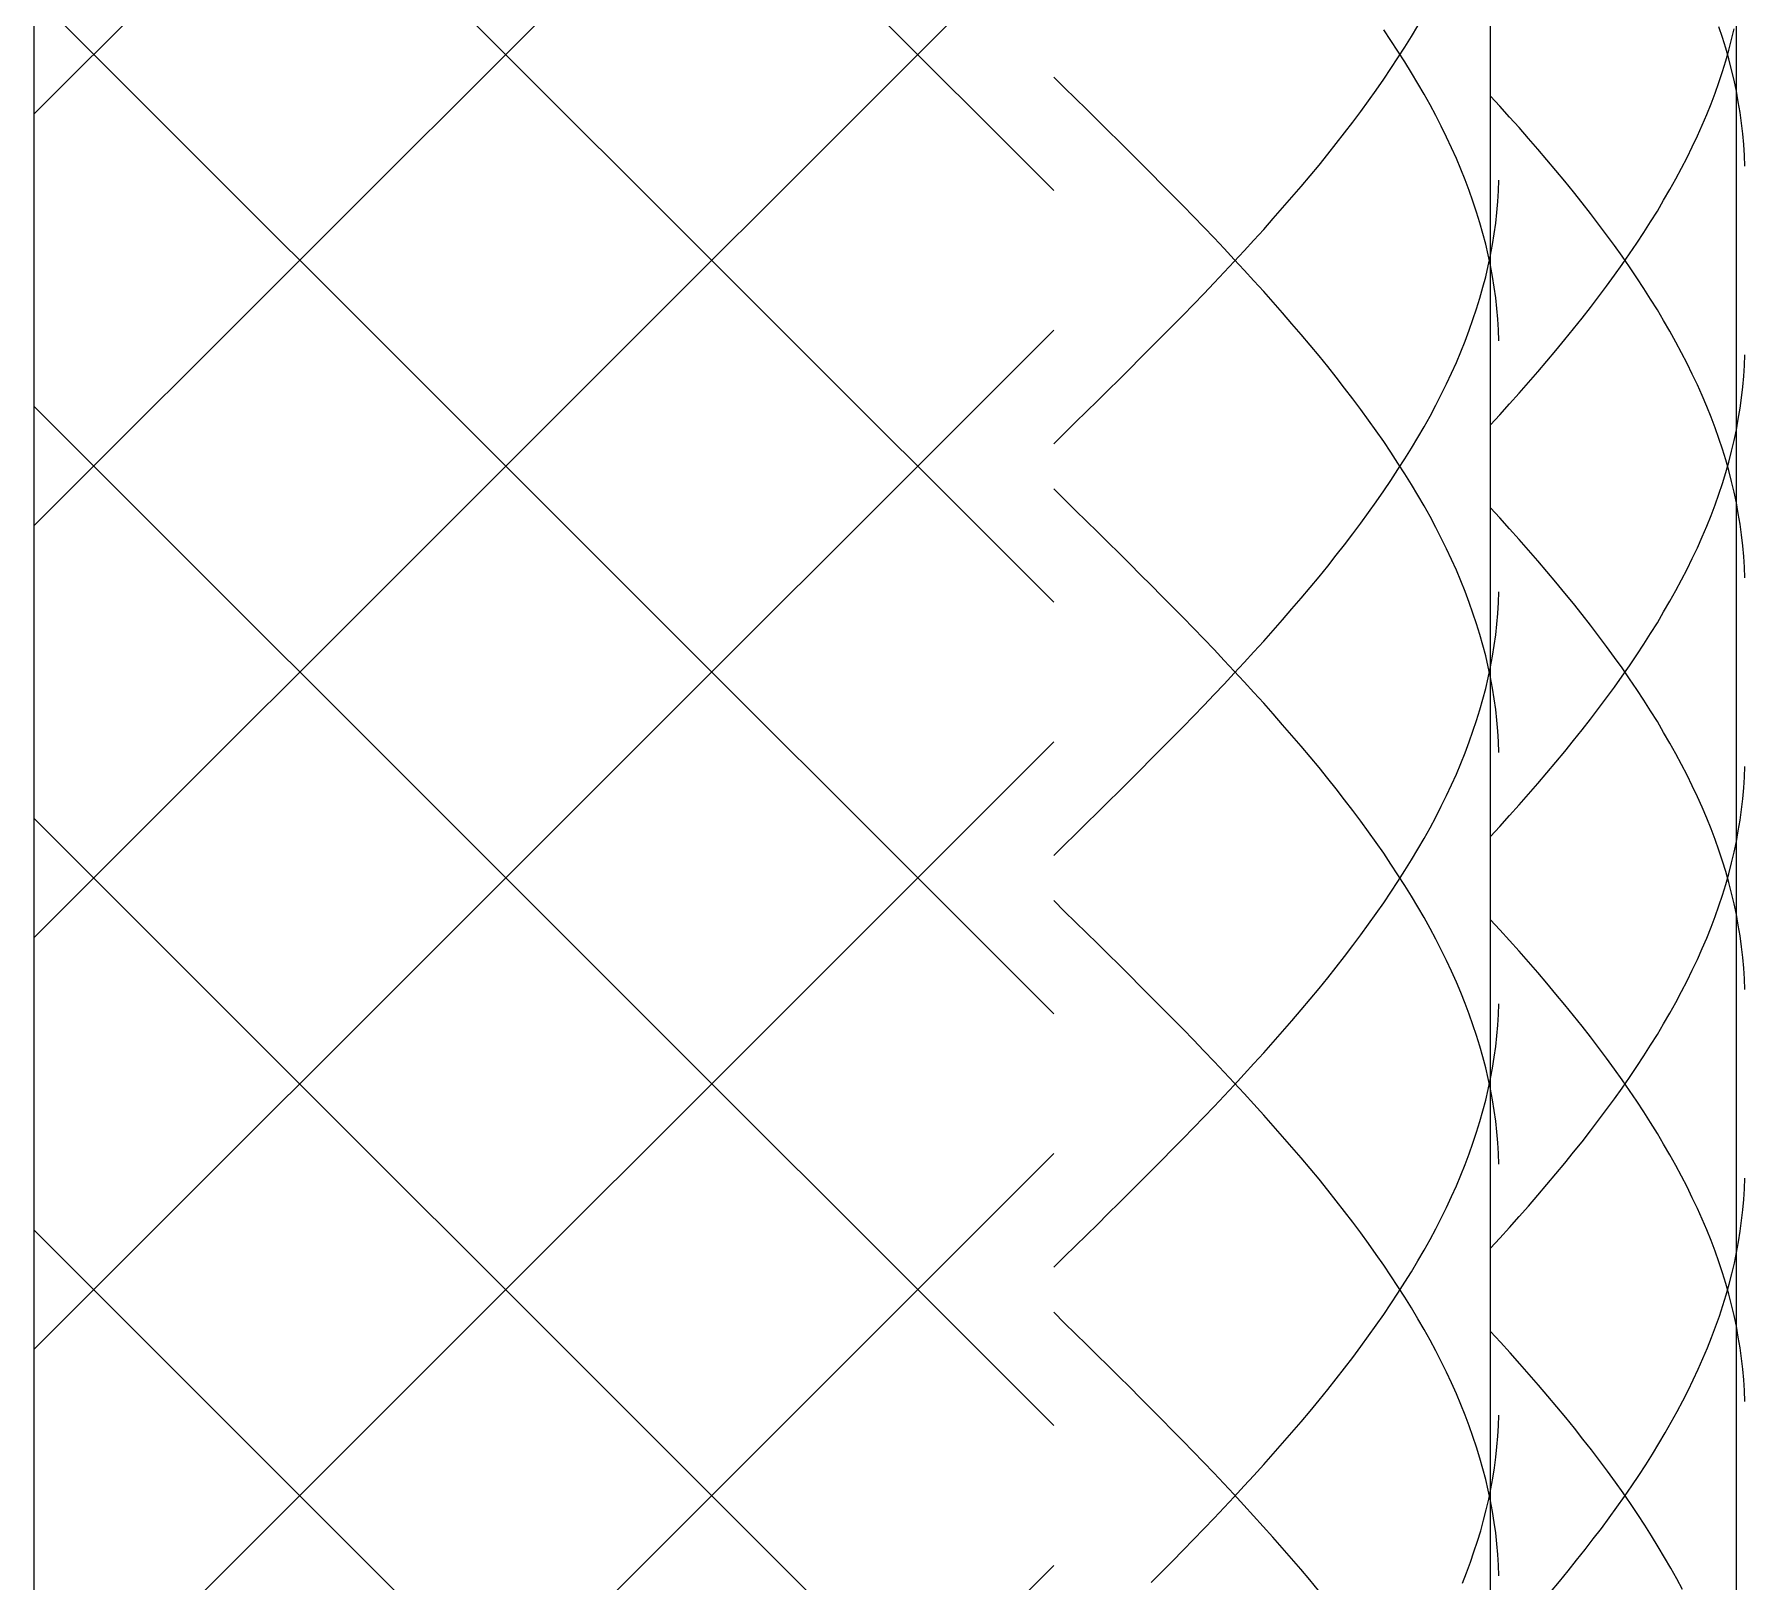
# Model space of a CAD drawing. Header units: millimetres. Extents: x -13140 to 14823, y 100 to 6213.
# Drawn here: x -3827.6 to -3710.1, y 1272.4 to 1378.7 of the extents above; entities that cross this region are included whole.
import ezdxf

# ---------------------------------------------------------------- set-up
doc = ezdxf.new("R2010")
doc.units = ezdxf.units.MM
doc.layers.add('E-LITE-EQPM', color=33, linetype='Continuous', lineweight=9)
doc.layers.add('I-FURN', color=30, linetype='Continuous', lineweight=9)

# ---------------------------------------------------------------- blocks, each defined once
blk = doc.blocks.new('CABECEIRA - CABECEIRA-4354618-ELEVAÇÃO 2 SUÍTE')
at = {"layer": 'I-FURN', "color": 55}
blk.add_line((4025.38, 200), (4025.38, 1600), dxfattribs=at)
blk = doc.blocks.new('FP_37-ELEVAÇÃO 2 SUÍTE')
at = {"layer": 'E-LITE-EQPM'}
for p, q in [((4125.38, 1260), (4125.38, 1490)), ((4118.54, 1378.24), (4118.04, 1378.98)), ((4119.94, 1378.53), (4120.38, 1379.26)), ((4119.02, 1377.51), (4118.54, 1378.24)), ((4119.02, 1377.05), (4119.49, 1377.79)), ((4119.49, 1377.79), (4119.94, 1378.53)), ((4118.54, 1376.32), (4119.02, 1377.05)), ((4119.49, 1376.77), (4119.02, 1377.51)), ((4119.94, 1376.03), (4119.49, 1376.77)), ((4096.13, 1374.99), (4095.38, 1375.73)), ((4117.53, 1374.84), (4118.04, 1375.58)), ((4118.04, 1375.58), (4118.54, 1376.32)), ((4120.38, 1375.3), (4119.94, 1376.03)), ((4096.88, 1374.26), (4096.13, 1374.99)), ((4097.63, 1373.52), (4096.88, 1374.26)), ((4117, 1374.11), (4117.53, 1374.84)), ((4120.81, 1374.56), (4120.38, 1375.3)), ((4121.22, 1373.82), (4120.81, 1374.56)), ((4098.38, 1372.78), (4097.63, 1373.52)), ((4115.92, 1372.64), (4116.47, 1373.37)), ((4116.47, 1373.37), (4117, 1374.11)), ((4121.61, 1373.09), (4121.22, 1373.82)), ((4121.99, 1372.35), (4121.61, 1373.09)), ((4099.12, 1372.05), (4098.38, 1372.78)), ((4099.87, 1371.31), (4099.12, 1372.05)), ((4114.78, 1371.16), (4115.36, 1371.9)), ((4115.36, 1371.9), (4115.92, 1372.64)), ((4122.35, 1371.61), (4121.99, 1372.35)), ((4100.61, 1370.57), (4099.87, 1371.31)), ((4114.2, 1370.43), (4114.78, 1371.16)), ((4122.7, 1370.88), (4122.35, 1371.61)), ((4123.03, 1370.14), (4122.7, 1370.88)), ((4101.35, 1369.84), (4100.61, 1370.57)), ((4102.08, 1369.1), (4101.35, 1369.84)), ((4112.99, 1368.95), (4113.6, 1369.69)), ((4113.6, 1369.69), (4114.2, 1370.43)), ((4123.34, 1369.41), (4123.03, 1370.14)), ((4102.81, 1368.36), (4102.08, 1369.1)), ((4103.54, 1367.63), (4102.81, 1368.36)), ((4112.37, 1368.22), (4112.99, 1368.95)), ((4123.63, 1368.67), (4123.34, 1369.41)), ((4123.91, 1367.93), (4123.63, 1368.67)), ((4125.93, 1367.91), (4125.95, 1368.65)), ((4104.26, 1366.89), (4103.54, 1367.63)), ((4111.1, 1366.75), (4111.74, 1367.48)), ((4111.74, 1367.48), (4112.37, 1368.22)), ((4124.17, 1367.2), (4123.91, 1367.93)), ((4124.42, 1366.46), (4124.17, 1367.2)), ((4125.81, 1366.44), (4125.88, 1367.18)), ((4125.88, 1367.18), (4125.93, 1367.91)), ((4104.97, 1366.16), (4104.26, 1366.89)), ((4105.68, 1365.42), (4104.97, 1366.16)), ((4109.8, 1365.27), (4110.45, 1366.01)), ((4110.45, 1366.01), (4111.1, 1366.75)), ((4124.65, 1365.72), (4124.42, 1366.46)), ((4125.73, 1365.7), (4125.81, 1366.44)), ((4106.39, 1364.68), (4105.68, 1365.42)), ((4109.13, 1364.54), (4109.8, 1365.27)), ((4124.85, 1364.99), (4124.65, 1365.72)), ((4125.05, 1364.25), (4124.85, 1364.99)), ((4125.51, 1364.23), (4125.63, 1364.97)), ((4125.63, 1364.97), (4125.73, 1365.7)), ((4107.08, 1363.95), (4106.39, 1364.68)), ((4107.77, 1363.21), (4107.08, 1363.95)), ((4107.77, 1363.06), (4108.46, 1363.8)), ((4108.46, 1363.8), (4109.13, 1364.54)), ((4125.22, 1363.52), (4125.05, 1364.25)), ((4125.37, 1363.5), (4125.51, 1364.23)), ((4107.08, 1362.33), (4107.77, 1363.06)), ((4108.46, 1362.47), (4107.77, 1363.21)), ((4109.13, 1361.74), (4108.46, 1362.47)), ((4125.05, 1362.02), (4125.22, 1362.76)), ((4125.37, 1362.78), (4125.22, 1363.52)), ((4125.22, 1362.76), (4125.37, 1363.5)), ((4125.51, 1362.04), (4125.37, 1362.78)), ((4105.68, 1360.85), (4106.39, 1361.59)), ((4106.39, 1361.59), (4107.08, 1362.33)), ((4109.8, 1361), (4109.13, 1361.74)), ((4124.85, 1361.29), (4125.05, 1362.02)), ((4125.63, 1361.31), (4125.51, 1362.04)), ((4125.73, 1360.57), (4125.63, 1361.31)), ((4104.97, 1360.12), (4105.68, 1360.85)), ((4110.45, 1360.27), (4109.8, 1361)), ((4111.1, 1359.53), (4110.45, 1360.27)), ((4124.42, 1359.81), (4124.65, 1360.55)), ((4124.65, 1360.55), (4124.85, 1361.29)), ((4125.81, 1359.83), (4125.73, 1360.57)), ((4103.54, 1358.65), (4104.26, 1359.38)), ((4104.26, 1359.38), (4104.97, 1360.12)), ((4111.74, 1358.79), (4111.1, 1359.53)), ((4123.91, 1358.34), (4124.17, 1359.08)), ((4124.17, 1359.08), (4124.42, 1359.81)), ((4125.88, 1359.1), (4125.81, 1359.83)), ((4125.93, 1358.36), (4125.88, 1359.1)), ((4102.08, 1357.17), (4102.81, 1357.91)), ((4102.81, 1357.91), (4103.54, 1358.65)), ((4112.37, 1358.06), (4111.74, 1358.79)), ((4112.99, 1357.32), (4112.37, 1358.06)), ((4123.63, 1357.6), (4123.91, 1358.34)), ((4125.95, 1357.62), (4125.93, 1358.36)), ((4101.35, 1356.44), (4102.08, 1357.17)), ((4113.6, 1356.58), (4112.99, 1357.32)), ((4123.03, 1356.13), (4123.34, 1356.87)), ((4123.34, 1356.87), (4123.63, 1357.6)), ((4099.87, 1354.96), (4100.61, 1355.7)), ((4100.61, 1355.7), (4101.35, 1356.44)), ((4114.2, 1355.85), (4113.6, 1356.58)), ((4114.78, 1355.11), (4114.2, 1355.85)), ((4122.7, 1355.4), (4123.03, 1356.13)), ((4099.12, 1354.23), (4099.87, 1354.96)), ((4115.36, 1354.37), (4114.78, 1355.11)), ((4115.92, 1353.64), (4115.36, 1354.37)), ((4121.99, 1353.92), (4122.35, 1354.66)), ((4122.35, 1354.66), (4122.7, 1355.4)), ((4097.63, 1352.76), (4098.38, 1353.49)), ((4098.38, 1353.49), (4099.12, 1354.23)), ((4116.47, 1352.9), (4115.92, 1353.64)), ((4121.22, 1352.45), (4121.61, 1353.19)), ((4121.61, 1353.19), (4121.99, 1353.92)), ((4096.13, 1351.28), (4096.88, 1352.02)), ((4096.88, 1352.02), (4097.63, 1352.76)), ((4117, 1352.17), (4116.47, 1352.9)), ((4117.53, 1351.43), (4117, 1352.17)), ((4120.81, 1351.71), (4121.22, 1352.45)), ((4095.38, 1350.55), (4096.13, 1351.28)), ((4118.04, 1350.69), (4117.53, 1351.43)), ((4119.94, 1350.24), (4120.38, 1350.98)), ((4120.38, 1350.98), (4120.81, 1351.71)), ((4118.54, 1349.96), (4118.04, 1350.69)), ((4119.02, 1349.22), (4118.54, 1349.96)), ((4119.49, 1349.51), (4119.94, 1350.24)), ((4118.54, 1348.03), (4119.02, 1348.77)), ((4119.02, 1348.77), (4119.49, 1349.51)), ((4119.49, 1348.48), (4119.02, 1349.22)), ((4119.94, 1347.75), (4119.49, 1348.48)), ((4096.13, 1346.71), (4095.38, 1347.44)), ((4117.53, 1346.56), (4118.04, 1347.3)), ((4118.04, 1347.3), (4118.54, 1348.03)), ((4120.38, 1347.01), (4119.94, 1347.75)), ((4096.88, 1345.97), (4096.13, 1346.71)), ((4117, 1345.82), (4117.53, 1346.56)), ((4120.81, 1346.28), (4120.38, 1347.01)), ((4121.22, 1345.54), (4120.81, 1346.28)), ((4097.63, 1345.23), (4096.88, 1345.97)), ((4098.38, 1344.5), (4097.63, 1345.23)), ((4115.92, 1344.35), (4116.47, 1345.09)), ((4116.47, 1345.09), (4117, 1345.82)), ((4121.61, 1344.8), (4121.22, 1345.54)), ((4099.12, 1343.76), (4098.38, 1344.5)), ((4099.87, 1343.03), (4099.12, 1343.76)), ((4115.36, 1343.61), (4115.92, 1344.35)), ((4121.99, 1344.07), (4121.61, 1344.8)), ((4122.35, 1343.33), (4121.99, 1344.07)), ((4100.61, 1342.29), (4099.87, 1343.03)), ((4114.2, 1342.14), (4114.78, 1342.88)), ((4114.78, 1342.88), (4115.36, 1343.61)), ((4122.7, 1342.59), (4122.35, 1343.33)), ((4123.03, 1341.86), (4122.7, 1342.59)), ((4101.35, 1341.55), (4100.61, 1342.29)), ((4102.08, 1340.82), (4101.35, 1341.55)), ((4112.99, 1340.67), (4113.6, 1341.41)), ((4113.6, 1341.41), (4114.2, 1342.14)), ((4123.34, 1341.12), (4123.03, 1341.86)), ((4102.81, 1340.08), (4102.08, 1340.82)), ((4112.37, 1339.93), (4112.99, 1340.67)), ((4123.63, 1340.39), (4123.34, 1341.12)), ((4123.91, 1339.65), (4123.63, 1340.39)), ((4125.93, 1339.63), (4125.95, 1340.37)), ((4103.54, 1339.34), (4102.81, 1340.08)), ((4104.26, 1338.61), (4103.54, 1339.34)), ((4111.1, 1338.46), (4111.74, 1339.2)), ((4111.74, 1339.2), (4112.37, 1339.93)), ((4124.17, 1338.91), (4123.91, 1339.65)), ((4125.88, 1338.89), (4125.93, 1339.63)), ((4104.97, 1337.87), (4104.26, 1338.61)), ((4105.68, 1337.14), (4104.97, 1337.87)), ((4110.45, 1337.72), (4111.1, 1338.46)), ((4124.42, 1338.18), (4124.17, 1338.91)), ((4124.65, 1337.44), (4124.42, 1338.18)), ((4125.73, 1337.42), (4125.81, 1338.16)), ((4125.81, 1338.16), (4125.88, 1338.89)), ((4106.39, 1336.4), (4105.68, 1337.14)), ((4109.13, 1336.25), (4109.8, 1336.99)), ((4109.8, 1336.99), (4110.45, 1337.72)), ((4124.85, 1336.7), (4124.65, 1337.44)), ((4125.05, 1335.97), (4124.85, 1336.7)), ((4125.51, 1335.95), (4125.63, 1336.68)), ((4125.63, 1336.68), (4125.73, 1337.42)), ((4107.08, 1335.66), (4106.39, 1336.4)), ((4107.77, 1334.93), (4107.08, 1335.66)), ((4107.77, 1334.78), (4108.46, 1335.52)), ((4108.46, 1335.52), (4109.13, 1336.25)), ((4125.22, 1335.23), (4125.05, 1335.97)), ((4125.37, 1335.21), (4125.51, 1335.95)), ((4107.08, 1334.04), (4107.77, 1334.78)), ((4108.46, 1334.19), (4107.77, 1334.93)), ((4125.05, 1333.74), (4125.22, 1334.47)), ((4125.37, 1334.49), (4125.22, 1335.23)), ((4125.22, 1334.47), (4125.37, 1335.21)), ((4125.51, 1333.76), (4125.37, 1334.49)), ((4105.68, 1332.57), (4106.39, 1333.31)), ((4106.39, 1333.31), (4107.08, 1334.04)), ((4109.13, 1333.45), (4108.46, 1334.19)), ((4109.8, 1332.72), (4109.13, 1333.45)), ((4124.85, 1333), (4125.05, 1333.74)), ((4125.63, 1333.02), (4125.51, 1333.76)), ((4104.97, 1331.83), (4105.68, 1332.57)), ((4110.45, 1331.98), (4109.8, 1332.72)), ((4111.1, 1331.24), (4110.45, 1331.98)), ((4124.42, 1331.53), (4124.65, 1332.27)), ((4124.65, 1332.27), (4124.85, 1333)), ((4125.73, 1332.29), (4125.63, 1333.02)), ((4125.81, 1331.55), (4125.73, 1332.29)), ((4103.54, 1330.36), (4104.26, 1331.1)), ((4104.26, 1331.1), (4104.97, 1331.83)), ((4111.74, 1330.51), (4111.1, 1331.24)), ((4123.91, 1330.06), (4124.17, 1330.79)), ((4124.17, 1330.79), (4124.42, 1331.53)), ((4125.88, 1330.81), (4125.81, 1331.55)), ((4125.93, 1330.08), (4125.88, 1330.81)), ((4102.08, 1328.89), (4102.81, 1329.63)), ((4102.81, 1329.63), (4103.54, 1330.36)), ((4112.37, 1329.77), (4111.74, 1330.51)), ((4112.99, 1329.04), (4112.37, 1329.77)), ((4123.63, 1329.32), (4123.91, 1330.06)), ((4125.95, 1329.34), (4125.93, 1330.08)), ((4101.35, 1328.15), (4102.08, 1328.89)), ((4113.6, 1328.3), (4112.99, 1329.04)), ((4123.03, 1327.85), (4123.34, 1328.58)), ((4123.34, 1328.58), (4123.63, 1329.32)), ((4099.87, 1326.68), (4100.61, 1327.42)), ((4100.61, 1327.42), (4101.35, 1328.15)), ((4114.2, 1327.56), (4113.6, 1328.3)), ((4114.78, 1326.83), (4114.2, 1327.56)), ((4122.7, 1327.11), (4123.03, 1327.85)), ((4099.12, 1325.94), (4099.87, 1326.68)), ((4115.36, 1326.09), (4114.78, 1326.83)), ((4115.92, 1325.35), (4115.36, 1326.09)), ((4121.99, 1325.64), (4122.35, 1326.38)), ((4122.35, 1326.38), (4122.7, 1327.11)), ((4097.63, 1324.47), (4098.38, 1325.21)), ((4098.38, 1325.21), (4099.12, 1325.94)), ((4116.47, 1324.62), (4115.92, 1325.35)), ((4121.22, 1324.17), (4121.61, 1324.9)), ((4121.61, 1324.9), (4121.99, 1325.64)), ((4096.13, 1323), (4096.88, 1323.73)), ((4096.88, 1323.73), (4097.63, 1324.47)), ((4117, 1323.88), (4116.47, 1324.62)), ((4117.53, 1323.15), (4117, 1323.88)), ((4120.81, 1323.43), (4121.22, 1324.17)), ((4095.38, 1322.26), (4096.13, 1323)), ((4118.04, 1322.41), (4117.53, 1323.15)), ((4119.94, 1321.96), (4120.38, 1322.69)), ((4120.38, 1322.69), (4120.81, 1323.43)), ((4118.54, 1321.67), (4118.04, 1322.41)), ((4119.02, 1320.94), (4118.54, 1321.67)), ((4119.49, 1321.22), (4119.94, 1321.96)), ((4118.54, 1319.75), (4119.02, 1320.48)), ((4119.02, 1320.48), (4119.49, 1321.22)), ((4119.49, 1320.2), (4119.02, 1320.94)), ((4119.94, 1319.46), (4119.49, 1320.2)), ((4096.13, 1318.42), (4095.38, 1319.16)), ((4118.04, 1319.01), (4118.54, 1319.75)), ((4120.38, 1318.73), (4119.94, 1319.46)), ((4096.88, 1317.69), (4096.13, 1318.42)), ((4117, 1317.54), (4117.53, 1318.28)), ((4117.53, 1318.28), (4118.04, 1319.01)), ((4120.81, 1317.99), (4120.38, 1318.73)), ((4121.22, 1317.25), (4120.81, 1317.99)), ((4097.63, 1316.95), (4096.88, 1317.69)), ((4098.38, 1316.21), (4097.63, 1316.95)), ((4115.92, 1316.07), (4116.47, 1316.8)), ((4116.47, 1316.8), (4117, 1317.54)), ((4121.61, 1316.52), (4121.22, 1317.25)), ((4099.12, 1315.48), (4098.38, 1316.21)), ((4115.36, 1315.33), (4115.92, 1316.07)), ((4121.99, 1315.78), (4121.61, 1316.52)), ((4122.35, 1315.05), (4121.99, 1315.78)), ((4099.87, 1314.74), (4099.12, 1315.48)), ((4100.61, 1314.01), (4099.87, 1314.74)), ((4114.2, 1313.86), (4114.78, 1314.59)), ((4114.78, 1314.59), (4115.36, 1315.33)), ((4122.7, 1314.31), (4122.35, 1315.05)), ((4101.35, 1313.27), (4100.61, 1314.01)), ((4102.08, 1312.53), (4101.35, 1313.27)), ((4113.6, 1313.12), (4114.2, 1313.86)), ((4123.03, 1313.57), (4122.7, 1314.31)), ((4123.34, 1312.84), (4123.03, 1313.57)), ((4102.81, 1311.8), (4102.08, 1312.53)), ((4112.37, 1311.65), (4112.99, 1312.39)), ((4112.99, 1312.39), (4113.6, 1313.12)), ((4123.63, 1312.1), (4123.34, 1312.84)), ((4123.91, 1311.36), (4123.63, 1312.1)), ((4125.93, 1311.34), (4125.95, 1312.08)), ((4103.54, 1311.06), (4102.81, 1311.8)), ((4104.26, 1310.32), (4103.54, 1311.06)), ((4111.1, 1310.18), (4111.74, 1310.91)), ((4111.74, 1310.91), (4112.37, 1311.65)), ((4124.17, 1310.63), (4123.91, 1311.36)), ((4125.88, 1310.61), (4125.93, 1311.34)), ((4104.97, 1309.59), (4104.26, 1310.32)), ((4110.45, 1309.44), (4111.1, 1310.18)), ((4124.42, 1309.89), (4124.17, 1310.63)), ((4124.65, 1309.16), (4124.42, 1309.89)), ((4125.73, 1309.14), (4125.81, 1309.87)), ((4125.81, 1309.87), (4125.88, 1310.61)), ((4105.68, 1308.85), (4104.97, 1309.59)), ((4106.39, 1308.11), (4105.68, 1308.85)), ((4109.13, 1307.97), (4109.8, 1308.7)), ((4109.8, 1308.7), (4110.45, 1309.44)), ((4124.85, 1308.42), (4124.65, 1309.16)), ((4125.63, 1308.4), (4125.73, 1309.14)), ((4107.08, 1307.38), (4106.39, 1308.11)), ((4107.77, 1306.64), (4107.08, 1307.38)), ((4108.46, 1307.23), (4109.13, 1307.97)), ((4125.05, 1307.68), (4124.85, 1308.42)), ((4125.22, 1306.95), (4125.05, 1307.68)), ((4125.37, 1306.93), (4125.51, 1307.66)), ((4125.51, 1307.66), (4125.63, 1308.4)), ((4107.08, 1305.76), (4107.77, 1306.49)), ((4107.77, 1306.49), (4108.46, 1307.23)), ((4108.46, 1305.91), (4107.77, 1306.64)), ((4125.05, 1305.45), (4125.22, 1306.19)), ((4125.37, 1306.21), (4125.22, 1306.95)), ((4125.22, 1306.19), (4125.37, 1306.93)), ((4125.51, 1305.47), (4125.37, 1306.21)), ((4105.68, 1304.29), (4106.39, 1305.02)), ((4106.39, 1305.02), (4107.08, 1305.76)), ((4109.13, 1305.17), (4108.46, 1305.91)), ((4109.8, 1304.43), (4109.13, 1305.17)), ((4124.85, 1304.72), (4125.05, 1305.45)), ((4125.63, 1304.74), (4125.51, 1305.47)), ((4104.97, 1303.55), (4105.68, 1304.29)), ((4110.45, 1303.7), (4109.8, 1304.43)), ((4124.42, 1303.25), (4124.65, 1303.98)), ((4124.65, 1303.98), (4124.85, 1304.72)), ((4125.73, 1304), (4125.63, 1304.74)), ((4125.81, 1303.27), (4125.73, 1304)), ((4103.54, 1302.08), (4104.26, 1302.81)), ((4104.26, 1302.81), (4104.97, 1303.55)), ((4111.1, 1302.96), (4110.45, 1303.7)), ((4111.74, 1302.22), (4111.1, 1302.96)), ((4124.17, 1302.51), (4124.42, 1303.25)), ((4125.88, 1302.53), (4125.81, 1303.27)), ((4102.81, 1301.34), (4103.54, 1302.08)), ((4112.37, 1301.49), (4111.74, 1302.22)), ((4112.99, 1300.75), (4112.37, 1301.49)), ((4123.63, 1301.04), (4123.91, 1301.77)), ((4123.91, 1301.77), (4124.17, 1302.51)), ((4125.93, 1301.79), (4125.88, 1302.53)), ((4125.95, 1301.06), (4125.93, 1301.79)), ((4101.35, 1299.87), (4102.08, 1300.6)), ((4102.08, 1300.6), (4102.81, 1301.34)), ((4113.6, 1300.02), (4112.99, 1300.75)), ((4123.03, 1299.56), (4123.34, 1300.3)), ((4123.34, 1300.3), (4123.63, 1301.04)), ((4099.87, 1298.4), (4100.61, 1299.13)), ((4100.61, 1299.13), (4101.35, 1299.87)), ((4114.2, 1299.28), (4113.6, 1300.02)), ((4114.78, 1298.54), (4114.2, 1299.28)), ((4122.7, 1298.83), (4123.03, 1299.56)), ((4099.12, 1297.66), (4099.87, 1298.4)), ((4115.36, 1297.81), (4114.78, 1298.54)), ((4121.99, 1297.35), (4122.35, 1298.09)), ((4122.35, 1298.09), (4122.7, 1298.83)), ((4097.63, 1296.19), (4098.38, 1296.92)), ((4098.38, 1296.92), (4099.12, 1297.66)), ((4115.92, 1297.07), (4115.36, 1297.81)), ((4116.47, 1296.33), (4115.92, 1297.07)), ((4121.61, 1296.62), (4121.99, 1297.35)), ((4096.88, 1295.45), (4097.63, 1296.19)), ((4117, 1295.6), (4116.47, 1296.33)), ((4117.53, 1294.86), (4117, 1295.6)), ((4120.81, 1295.15), (4121.22, 1295.88)), ((4121.22, 1295.88), (4121.61, 1296.62)), ((4095.38, 1293.98), (4096.13, 1294.71)), ((4096.13, 1294.71), (4096.88, 1295.45)), ((4118.04, 1294.12), (4117.53, 1294.86)), ((4119.94, 1293.67), (4120.38, 1294.41)), ((4120.38, 1294.41), (4120.81, 1295.15)), ((4118.54, 1293.39), (4118.04, 1294.12)), ((4119.02, 1292.65), (4118.54, 1293.39)), ((4119.49, 1292.94), (4119.94, 1293.67)), ((4118.54, 1291.46), (4119.02, 1292.2)), ((4119.02, 1292.2), (4119.49, 1292.94)), ((4119.49, 1291.92), (4119.02, 1292.65)), ((4096.13, 1290.14), (4095.38, 1290.88)), ((4118.04, 1290.73), (4118.54, 1291.46)), ((4119.94, 1291.18), (4119.49, 1291.92)), ((4120.38, 1290.44), (4119.94, 1291.18)), ((4096.88, 1289.4), (4096.13, 1290.14)), ((4117, 1289.26), (4117.53, 1289.99)), ((4117.53, 1289.99), (4118.04, 1290.73)), ((4120.81, 1289.71), (4120.38, 1290.44)), ((4121.22, 1288.97), (4120.81, 1289.71)), ((4097.63, 1288.67), (4096.88, 1289.4)), ((4098.37, 1287.93), (4097.63, 1288.67)), ((4115.92, 1287.78), (4116.47, 1288.52)), ((4116.47, 1288.52), (4117, 1289.26)), ((4121.61, 1288.23), (4121.22, 1288.97)), ((4099.12, 1287.2), (4098.37, 1287.93)), ((4115.36, 1287.05), (4115.92, 1287.78)), ((4121.99, 1287.5), (4121.61, 1288.23)), ((4122.35, 1286.76), (4121.99, 1287.5)), ((4099.86, 1286.46), (4099.12, 1287.2)), ((4100.6, 1285.73), (4099.86, 1286.46)), ((4114.2, 1285.57), (4114.78, 1286.31)), ((4114.78, 1286.31), (4115.36, 1287.05)), ((4122.7, 1286.03), (4122.35, 1286.76)), ((4101.34, 1284.99), (4100.6, 1285.73)), ((4102.07, 1284.26), (4101.34, 1284.99)), ((4113.6, 1284.84), (4114.2, 1285.57)), ((4123.03, 1285.29), (4122.7, 1286.03)), ((4123.34, 1284.55), (4123.03, 1285.29)), ((4102.8, 1283.52), (4102.07, 1284.26)), ((4112.37, 1283.36), (4112.99, 1284.1)), ((4112.99, 1284.1), (4113.6, 1284.84)), ((4123.63, 1283.82), (4123.34, 1284.55)), ((4123.91, 1283.08), (4123.63, 1283.82)), ((4125.93, 1283.09), (4125.95, 1283.81)), ((4103.52, 1282.79), (4102.8, 1283.52)), ((4104.24, 1282.05), (4103.52, 1282.79)), ((4111.1, 1281.89), (4111.74, 1282.63)), ((4111.74, 1282.63), (4112.37, 1283.36)), ((4124.17, 1282.34), (4123.91, 1283.08)), ((4125.88, 1282.37), (4125.93, 1283.09)), ((4104.96, 1281.32), (4104.24, 1282.05)), ((4110.45, 1281.16), (4111.1, 1281.89)), ((4124.42, 1281.61), (4124.17, 1282.34)), ((4124.65, 1280.87), (4124.42, 1281.61)), ((4125.74, 1280.93), (4125.82, 1281.65)), ((4125.82, 1281.65), (4125.88, 1282.37)), ((4105.67, 1280.58), (4104.96, 1281.32)), ((4106.37, 1279.85), (4105.67, 1280.58)), ((4109.13, 1279.68), (4109.8, 1280.42)), ((4109.8, 1280.42), (4110.45, 1281.16)), ((4124.85, 1280.13), (4124.65, 1280.87)), ((4125.64, 1280.2), (4125.74, 1280.93)), ((4107.07, 1279.11), (4106.37, 1279.85)), ((4107.75, 1278.38), (4107.07, 1279.11)), ((4108.46, 1278.95), (4109.13, 1279.68)), ((4125.05, 1279.4), (4124.85, 1280.13)), ((4125.22, 1278.66), (4125.05, 1279.4)), ((4125.4, 1278.76), (4125.53, 1279.48)), ((4125.53, 1279.48), (4125.64, 1280.2)), ((4107.08, 1277.47), (4107.77, 1278.21)), ((4108.44, 1277.64), (4107.75, 1278.38)), ((4107.77, 1278.21), (4108.46, 1278.95)), ((4125.08, 1277.32), (4125.25, 1278.04)), ((4125.37, 1277.93), (4125.22, 1278.66)), ((4125.25, 1278.04), (4125.4, 1278.76)), ((4125.51, 1277.19), (4125.37, 1277.93)), ((4105.68, 1276), (4106.39, 1276.74)), ((4106.39, 1276.74), (4107.08, 1277.47)), ((4109.11, 1276.91), (4108.44, 1277.64)), ((4109.77, 1276.17), (4109.11, 1276.91)), ((4124.9, 1276.6), (4125.08, 1277.32)), ((4125.63, 1276.45), (4125.51, 1277.19)), ((4104.97, 1275.27), (4105.68, 1276)), ((4110.43, 1275.44), (4109.77, 1276.17)), ((4124.48, 1275.15), (4124.7, 1275.87)), ((4124.7, 1275.87), (4124.9, 1276.6)), ((4125.73, 1275.72), (4125.63, 1276.45)), ((4125.81, 1274.98), (4125.73, 1275.72)), ((4103.54, 1273.79), (4104.26, 1274.53)), ((4104.26, 1274.53), (4104.97, 1275.27)), ((4111.08, 1274.7), (4110.43, 1275.44)), ((4111.72, 1273.97), (4111.08, 1274.7)), ((4123.99, 1273.71), (4124.24, 1274.43)), ((4124.24, 1274.43), (4124.48, 1275.15)), ((4125.88, 1274.24), (4125.81, 1274.98)), ((4102.81, 1273.06), (4103.54, 1273.79)), ((4112.35, 1273.23), (4111.72, 1273.97)), ((4112.96, 1272.5), (4112.35, 1273.23)), ((4123.73, 1272.99), (4123.99, 1273.71)), ((4125.93, 1273.51), (4125.88, 1274.24)), ((4125.95, 1272.77), (4125.93, 1273.51)), ((4102.08, 1272.32), (4102.81, 1273.06)), ((4113.57, 1271.76), (4112.96, 1272.5)), ((4123.44, 1272.27), (4123.73, 1272.99))]:
    blk.add_line(p, q, dxfattribs=at)
blk = doc.blocks.new('ARANDELA PRAINHA  - ARANDELA PRAINHA -4649114-ELEVAÇÃO 2 SUÍTE')
at = {"layer": 'E-LITE-EQPM'}
h = blk.add_hatch(dxfattribs=at)
h.set_pattern_fill('FP_12', color=256, style=0, pattern_type=2)
h.set_pattern_definition([(45, (4025.38, 1250), (-14.1421, 14.1421), []), (135, (4025.38, 1250), (-14.1421, -14.1421), [])])
h.paths.add_polyline_path([(4025.38, 1260), (4095.38, 1260), (4095.38, 1490), (4025.38, 1490), (4025.38, 1283.66)])
blk.add_blockref('FP_37-ELEVAÇÃO 2 SUÍTE', (0, 0), dxfattribs=at)
blk = doc.blocks.new('FP_38-ELEVAÇÃO 2 SUÍTE')
at = {"layer": 'E-LITE-EQPM'}
for p, q in [((4142.26, 1260), (4142.26, 1490)), ((4141.3, 1378.45), (4141.06, 1379.19)), ((4141.93, 1378.31), (4142.1, 1379.05)), ((4141.53, 1377.72), (4141.3, 1378.45)), ((4141.74, 1377.58), (4141.93, 1378.31)), ((4141.3, 1376.11), (4141.53, 1376.84)), ((4141.74, 1376.98), (4141.53, 1377.72)), ((4141.53, 1376.84), (4141.74, 1377.58)), ((4141.93, 1376.24), (4141.74, 1376.98)), ((4141.06, 1375.37), (4141.3, 1376.11)), ((4142.1, 1375.51), (4141.93, 1376.24)), ((4142.26, 1374.77), (4142.1, 1375.51)), ((4126.01, 1373.73), (4125.38, 1374.42)), ((4140.52, 1373.9), (4140.79, 1374.63)), ((4140.79, 1374.63), (4141.06, 1375.37)), ((4142.39, 1374.04), (4142.26, 1374.77)), ((4126.68, 1372.99), (4126.01, 1373.73)), ((4139.91, 1372.42), (4140.22, 1373.16)), ((4140.22, 1373.16), (4140.52, 1373.9)), ((4142.51, 1373.3), (4142.39, 1374.04)), ((4142.61, 1372.56), (4142.51, 1373.3)), ((4127.34, 1372.26), (4126.68, 1372.99)), ((4127.98, 1371.52), (4127.34, 1372.26)), ((4139.58, 1371.69), (4139.91, 1372.42)), ((4142.7, 1371.83), (4142.61, 1372.56)), ((4128.62, 1370.79), (4127.98, 1371.52)), ((4129.25, 1370.05), (4128.62, 1370.79)), ((4138.87, 1370.21), (4139.23, 1370.95)), ((4139.23, 1370.95), (4139.58, 1371.69)), ((4142.76, 1371.09), (4142.7, 1371.83)), ((4142.81, 1370.35), (4142.76, 1371.09)), ((4129.87, 1369.31), (4129.25, 1370.05)), ((4138.49, 1369.48), (4138.87, 1370.21)), ((4142.83, 1369.62), (4142.81, 1370.35)), ((4130.48, 1368.58), (4129.87, 1369.31)), ((4131.08, 1367.84), (4130.48, 1368.58)), ((4137.69, 1368.01), (4138.1, 1368.74)), ((4138.1, 1368.74), (4138.49, 1369.48)), ((4131.66, 1367.1), (4131.08, 1367.84)), ((4136.83, 1366.53), (4137.26, 1367.27)), ((4137.26, 1367.27), (4137.69, 1368.01)), ((4132.24, 1366.37), (4131.66, 1367.1)), ((4132.8, 1365.63), (4132.24, 1366.37)), ((4136.37, 1365.8), (4136.83, 1366.53)), ((4133.35, 1364.9), (4132.8, 1365.63)), ((4133.89, 1364.16), (4133.35, 1364.9)), ((4135.42, 1364.32), (4135.9, 1365.06)), ((4135.9, 1365.06), (4136.37, 1365.8)), ((4134.41, 1363.42), (4133.89, 1364.16)), ((4134.92, 1363.59), (4135.42, 1364.32)), ((4133.89, 1362.12), (4134.41, 1362.85)), ((4134.41, 1362.85), (4134.92, 1363.59)), ((4134.92, 1362.69), (4134.41, 1363.42)), ((4135.42, 1361.95), (4134.92, 1362.69)), ((4132.8, 1360.64), (4133.35, 1361.38)), ((4133.35, 1361.38), (4133.89, 1362.12)), ((4135.9, 1361.21), (4135.42, 1361.95)), ((4132.24, 1359.91), (4132.8, 1360.64)), ((4136.37, 1360.48), (4135.9, 1361.21)), ((4136.83, 1359.74), (4136.37, 1360.48)), ((4131.08, 1358.43), (4131.66, 1359.17)), ((4131.66, 1359.17), (4132.24, 1359.91)), ((4137.26, 1359), (4136.83, 1359.74)), ((4137.69, 1358.27), (4137.26, 1359)), ((4130.48, 1357.7), (4131.08, 1358.43)), ((4138.1, 1357.53), (4137.69, 1358.27)), ((4129.25, 1356.22), (4129.87, 1356.96)), ((4129.87, 1356.96), (4130.48, 1357.7)), ((4138.49, 1356.8), (4138.1, 1357.53)), ((4138.87, 1356.06), (4138.49, 1356.8)), ((4142.81, 1355.92), (4142.83, 1356.66)), ((4127.98, 1354.75), (4128.62, 1355.49)), ((4128.62, 1355.49), (4129.25, 1356.22)), ((4139.23, 1355.32), (4138.87, 1356.06)), ((4142.76, 1355.18), (4142.81, 1355.92)), ((4127.34, 1354.02), (4127.98, 1354.75)), ((4139.58, 1354.59), (4139.23, 1355.32)), ((4139.91, 1353.85), (4139.58, 1354.59)), ((4142.61, 1353.71), (4142.7, 1354.45)), ((4142.7, 1354.45), (4142.76, 1355.18)), ((4126.01, 1352.54), (4126.68, 1353.28)), ((4126.68, 1353.28), (4127.34, 1354.02)), ((4140.22, 1353.11), (4139.91, 1353.85)), ((4140.52, 1352.38), (4140.22, 1353.11)), ((4142.51, 1352.98), (4142.61, 1353.71)), ((4125.38, 1351.85), (4126.01, 1352.54)), ((4140.79, 1351.64), (4140.52, 1352.38)), ((4142.26, 1351.5), (4142.39, 1352.24)), ((4142.39, 1352.24), (4142.51, 1352.98)), ((4141.06, 1350.91), (4140.79, 1351.64)), ((4141.3, 1350.17), (4141.06, 1350.91)), ((4141.93, 1350.03), (4142.1, 1350.77)), ((4142.1, 1350.77), (4142.26, 1351.5)), ((4141.53, 1349.43), (4141.3, 1350.17)), ((4141.74, 1349.29), (4141.93, 1350.03)), ((4141.3, 1347.82), (4141.53, 1348.56)), ((4141.74, 1348.7), (4141.53, 1349.43)), ((4141.53, 1348.56), (4141.74, 1349.29)), ((4141.93, 1347.96), (4141.74, 1348.7)), ((4141.06, 1347.08), (4141.3, 1347.82)), ((4142.1, 1347.22), (4141.93, 1347.96)), ((4142.26, 1346.49), (4142.1, 1347.22)), ((4126.01, 1345.45), (4125.38, 1346.14)), ((4140.52, 1345.61), (4140.79, 1346.35)), ((4140.79, 1346.35), (4141.06, 1347.08)), ((4142.39, 1345.75), (4142.26, 1346.49)), ((4126.68, 1344.71), (4126.01, 1345.45)), ((4139.91, 1344.14), (4140.22, 1344.88)), ((4140.22, 1344.88), (4140.52, 1345.61)), ((4142.51, 1345.01), (4142.39, 1345.75)), ((4142.61, 1344.28), (4142.51, 1345.01)), ((4127.34, 1343.97), (4126.68, 1344.71)), ((4127.98, 1343.24), (4127.34, 1343.97)), ((4139.58, 1343.4), (4139.91, 1344.14)), ((4142.7, 1343.54), (4142.61, 1344.28)), ((4128.62, 1342.5), (4127.98, 1343.24)), ((4138.87, 1341.93), (4139.23, 1342.67)), ((4139.23, 1342.67), (4139.58, 1343.4)), ((4142.76, 1342.81), (4142.7, 1343.54)), ((4142.81, 1342.07), (4142.76, 1342.81)), ((4129.25, 1341.77), (4128.62, 1342.5)), ((4129.87, 1341.03), (4129.25, 1341.77)), ((4138.49, 1341.19), (4138.87, 1341.93)), ((4142.83, 1341.33), (4142.81, 1342.07)), ((4130.48, 1340.29), (4129.87, 1341.03)), ((4131.08, 1339.56), (4130.48, 1340.29)), ((4137.69, 1339.72), (4138.1, 1340.46)), ((4138.1, 1340.46), (4138.49, 1341.19)), ((4131.66, 1338.82), (4131.08, 1339.56)), ((4136.83, 1338.25), (4137.26, 1338.99)), ((4137.26, 1338.99), (4137.69, 1339.72)), ((4132.24, 1338.08), (4131.66, 1338.82)), ((4132.8, 1337.35), (4132.24, 1338.08)), ((4136.37, 1337.51), (4136.83, 1338.25)), ((4133.35, 1336.61), (4132.8, 1337.35)), ((4135.42, 1336.04), (4135.9, 1336.78)), ((4135.9, 1336.78), (4136.37, 1337.51)), ((4133.89, 1335.87), (4133.35, 1336.61)), ((4134.41, 1335.14), (4133.89, 1335.87)), ((4134.92, 1335.3), (4135.42, 1336.04)), ((4133.89, 1333.83), (4134.41, 1334.57)), ((4134.41, 1334.57), (4134.92, 1335.3)), ((4134.92, 1334.4), (4134.41, 1335.14)), ((4135.42, 1333.67), (4134.92, 1334.4)), ((4133.35, 1333.09), (4133.89, 1333.83)), ((4135.9, 1332.93), (4135.42, 1333.67)), ((4132.24, 1331.62), (4132.8, 1332.36)), ((4132.8, 1332.36), (4133.35, 1333.09)), ((4136.37, 1332.19), (4135.9, 1332.93)), ((4136.83, 1331.46), (4136.37, 1332.19)), ((4131.08, 1330.15), (4131.66, 1330.89)), ((4131.66, 1330.89), (4132.24, 1331.62)), ((4137.26, 1330.72), (4136.83, 1331.46)), ((4130.48, 1329.41), (4131.08, 1330.15)), ((4137.69, 1329.98), (4137.26, 1330.72)), ((4138.1, 1329.25), (4137.69, 1329.98)), ((4129.25, 1327.94), (4129.87, 1328.68)), ((4129.87, 1328.68), (4130.48, 1329.41)), ((4138.49, 1328.51), (4138.1, 1329.25)), ((4138.87, 1327.78), (4138.49, 1328.51)), ((4128.62, 1327.2), (4129.25, 1327.94)), ((4139.23, 1327.04), (4138.87, 1327.78)), ((4142.76, 1326.9), (4142.81, 1327.64)), ((4142.81, 1327.64), (4142.83, 1328.37)), ((4127.34, 1325.73), (4127.98, 1326.47)), ((4127.98, 1326.47), (4128.62, 1327.2)), ((4139.58, 1326.3), (4139.23, 1327.04)), ((4139.91, 1325.57), (4139.58, 1326.3)), ((4142.61, 1325.43), (4142.7, 1326.16)), ((4142.7, 1326.16), (4142.76, 1326.9)), ((4126.01, 1324.26), (4126.68, 1325)), ((4126.68, 1325), (4127.34, 1325.73)), ((4140.22, 1324.83), (4139.91, 1325.57)), ((4142.51, 1324.69), (4142.61, 1325.43)), ((4125.38, 1323.57), (4126.01, 1324.26)), ((4140.52, 1324.09), (4140.22, 1324.83)), ((4140.79, 1323.36), (4140.52, 1324.09)), ((4142.26, 1323.22), (4142.39, 1323.95)), ((4142.39, 1323.95), (4142.51, 1324.69)), ((4141.06, 1322.62), (4140.79, 1323.36)), ((4141.3, 1321.88), (4141.06, 1322.62)), ((4142.1, 1322.48), (4142.26, 1323.22)), ((4141.53, 1321.15), (4141.3, 1321.88)), ((4141.74, 1321.01), (4141.93, 1321.75)), ((4141.93, 1321.75), (4142.1, 1322.48)), ((4141.3, 1319.54), (4141.53, 1320.27)), ((4141.74, 1320.41), (4141.53, 1321.15)), ((4141.53, 1320.27), (4141.74, 1321.01)), ((4141.93, 1319.68), (4141.74, 1320.41)), ((4141.06, 1318.8), (4141.3, 1319.54)), ((4142.1, 1318.94), (4141.93, 1319.68)), ((4126.01, 1317.16), (4125.38, 1317.85)), ((4140.52, 1317.33), (4140.79, 1318.06)), ((4140.79, 1318.06), (4141.06, 1318.8)), ((4142.26, 1318.2), (4142.1, 1318.94)), ((4142.39, 1317.47), (4142.26, 1318.2)), ((4126.68, 1316.43), (4126.01, 1317.16)), ((4140.22, 1316.59), (4140.52, 1317.33)), ((4142.51, 1316.73), (4142.39, 1317.47)), ((4142.61, 1315.99), (4142.51, 1316.73)), ((4127.34, 1315.69), (4126.68, 1316.43)), ((4127.98, 1314.95), (4127.34, 1315.69)), ((4139.58, 1315.12), (4139.91, 1315.86)), ((4139.91, 1315.86), (4140.22, 1316.59)), ((4142.7, 1315.26), (4142.61, 1315.99)), ((4128.62, 1314.22), (4127.98, 1314.95)), ((4138.87, 1313.65), (4139.23, 1314.38)), ((4139.23, 1314.38), (4139.58, 1315.12)), ((4142.76, 1314.52), (4142.7, 1315.26)), ((4142.81, 1313.79), (4142.76, 1314.52)), ((4129.25, 1313.48), (4128.62, 1314.22)), ((4129.87, 1312.74), (4129.25, 1313.48)), ((4138.49, 1312.91), (4138.87, 1313.65)), ((4142.83, 1313.05), (4142.81, 1313.79)), ((4130.48, 1312.01), (4129.87, 1312.74)), ((4131.08, 1311.27), (4130.48, 1312.01)), ((4137.69, 1311.44), (4138.1, 1312.17)), ((4138.1, 1312.17), (4138.49, 1312.91)), ((4131.66, 1310.54), (4131.08, 1311.27)), ((4137.26, 1310.7), (4137.69, 1311.44)), ((4132.24, 1309.8), (4131.66, 1310.54)), ((4132.8, 1309.06), (4132.24, 1309.8)), ((4136.37, 1309.23), (4136.83, 1309.96)), ((4136.83, 1309.96), (4137.26, 1310.7)), ((4133.35, 1308.33), (4132.8, 1309.06)), ((4135.42, 1307.76), (4135.9, 1308.49)), ((4135.9, 1308.49), (4136.37, 1309.23)), ((4133.89, 1307.59), (4133.35, 1308.33)), ((4134.41, 1306.85), (4133.89, 1307.59)), ((4134.92, 1307.02), (4135.42, 1307.76)), ((4133.89, 1305.55), (4134.41, 1306.28)), ((4134.41, 1306.28), (4134.92, 1307.02)), ((4134.92, 1306.12), (4134.41, 1306.85)), ((4135.42, 1305.38), (4134.92, 1306.12)), ((4133.35, 1304.81), (4133.89, 1305.55)), ((4135.9, 1304.65), (4135.42, 1305.38)), ((4132.24, 1303.34), (4132.8, 1304.07)), ((4132.8, 1304.07), (4133.35, 1304.81)), ((4136.37, 1303.91), (4135.9, 1304.65)), ((4136.83, 1303.17), (4136.37, 1303.91)), ((4131.08, 1301.87), (4131.66, 1302.6)), ((4131.66, 1302.6), (4132.24, 1303.34)), ((4137.26, 1302.44), (4136.83, 1303.17)), ((4130.48, 1301.13), (4131.08, 1301.87)), ((4137.69, 1301.7), (4137.26, 1302.44)), ((4138.1, 1300.96), (4137.69, 1301.7)), ((4129.25, 1299.66), (4129.87, 1300.39)), ((4129.87, 1300.39), (4130.48, 1301.13)), ((4138.49, 1300.23), (4138.1, 1300.96)), ((4138.87, 1299.49), (4138.49, 1300.23)), ((4128.62, 1298.92), (4129.25, 1299.66)), ((4139.23, 1298.75), (4138.87, 1299.49)), ((4142.76, 1298.64), (4142.81, 1299.37)), ((4142.81, 1299.37), (4142.83, 1300.1)), ((4127.34, 1297.45), (4127.98, 1298.18)), ((4127.98, 1298.18), (4128.62, 1298.92)), ((4139.58, 1298.02), (4139.23, 1298.75)), ((4139.91, 1297.28), (4139.58, 1298.02)), ((4142.62, 1297.18), (4142.7, 1297.91)), ((4142.7, 1297.91), (4142.76, 1298.64)), ((4126.01, 1295.97), (4126.68, 1296.71)), ((4126.68, 1296.71), (4127.34, 1297.45)), ((4140.22, 1296.55), (4139.91, 1297.28)), ((4142.52, 1296.45), (4142.62, 1297.18)), ((4125.38, 1295.29), (4126.01, 1295.97)), ((4140.52, 1295.81), (4140.22, 1296.55)), ((4140.79, 1295.07), (4140.52, 1295.81)), ((4142.27, 1294.99), (4142.4, 1295.72)), ((4142.4, 1295.72), (4142.52, 1296.45)), ((4141.06, 1294.34), (4140.79, 1295.07)), ((4142.12, 1294.26), (4142.27, 1294.99)), ((4141.3, 1293.6), (4141.06, 1294.34)), ((4141.53, 1292.86), (4141.3, 1293.6)), ((4141.76, 1292.81), (4141.95, 1293.53)), ((4141.95, 1293.53), (4142.12, 1294.26)), ((4141.33, 1291.35), (4141.55, 1292.08)), ((4141.74, 1292.13), (4141.53, 1292.86)), ((4141.55, 1292.08), (4141.76, 1292.81)), ((4141.93, 1291.39), (4141.74, 1292.13)), ((4141.09, 1290.62), (4141.33, 1291.35)), ((4142.1, 1290.66), (4141.93, 1291.39)), ((4140.56, 1289.16), (4140.83, 1289.89)), ((4140.83, 1289.89), (4141.09, 1290.62)), ((4142.26, 1289.92), (4142.1, 1290.66)), ((4142.39, 1289.18), (4142.26, 1289.92)), ((4126.06, 1288.83), (4125.38, 1289.56)), ((4126.73, 1288.09), (4126.06, 1288.83)), ((4140.27, 1288.43), (4140.56, 1289.16)), ((4142.51, 1288.45), (4142.39, 1289.18)), ((4127.39, 1287.35), (4126.73, 1288.09)), ((4128.04, 1286.61), (4127.39, 1287.35)), ((4139.64, 1286.97), (4139.96, 1287.7)), ((4139.96, 1287.7), (4140.27, 1288.43)), ((4142.61, 1287.71), (4142.51, 1288.45)), ((4142.7, 1286.97), (4142.61, 1287.71)), ((4128.68, 1285.87), (4128.04, 1286.61)), ((4138.95, 1285.52), (4139.3, 1286.24)), ((4139.3, 1286.24), (4139.64, 1286.97)), ((4142.76, 1286.24), (4142.7, 1286.97)), ((4142.81, 1285.5), (4142.76, 1286.24)), ((4129.31, 1285.13), (4128.68, 1285.87)), ((4129.93, 1284.39), (4129.31, 1285.13)), ((4138.58, 1284.79), (4138.95, 1285.52)), ((4142.83, 1284.76), (4142.81, 1285.5)), ((4130.54, 1283.65), (4129.93, 1284.39)), ((4137.79, 1283.33), (4138.19, 1284.06)), ((4138.19, 1284.06), (4138.58, 1284.79)), ((4131.14, 1282.91), (4130.54, 1283.65)), ((4131.72, 1282.17), (4131.14, 1282.91)), ((4137.37, 1282.6), (4137.79, 1283.33)), ((4132.3, 1281.43), (4131.72, 1282.17)), ((4132.86, 1280.69), (4132.3, 1281.43)), ((4136.49, 1281.14), (4136.94, 1281.87)), ((4136.94, 1281.87), (4137.37, 1282.6)), ((4133.41, 1279.96), (4132.86, 1280.69)), ((4135.56, 1279.68), (4136.03, 1280.41)), ((4136.03, 1280.41), (4136.49, 1281.14)), ((4133.95, 1279.22), (4133.41, 1279.96)), ((4134.48, 1278.48), (4133.95, 1279.22)), ((4135.07, 1278.95), (4135.56, 1279.68)), ((4134.05, 1277.5), (4134.57, 1278.23)), ((4134.99, 1277.74), (4134.48, 1278.48)), ((4134.57, 1278.23), (4135.07, 1278.95)), ((4132.99, 1276.04), (4133.53, 1276.77)), ((4133.53, 1276.77), (4134.05, 1277.5)), ((4135.48, 1277), (4134.99, 1277.74)), ((4135.97, 1276.26), (4135.48, 1277)), ((4132.43, 1275.31), (4132.99, 1276.04)), ((4136.44, 1275.52), (4135.97, 1276.26)), ((4131.29, 1273.85), (4131.87, 1274.58)), ((4131.87, 1274.58), (4132.43, 1275.31)), ((4136.89, 1274.78), (4136.44, 1275.52)), ((4137.33, 1274.04), (4136.89, 1274.78)), ((4130.71, 1273.12), (4131.29, 1273.85)), ((4137.75, 1273.3), (4137.33, 1274.04)), ((4138.16, 1272.56), (4137.75, 1273.3)), ((4129.5, 1271.66), (4130.11, 1272.39)), ((4130.11, 1272.39), (4130.71, 1273.12)), ((4138.55, 1271.83), (4138.16, 1272.56))]:
    blk.add_line(p, q, dxfattribs=at)
blk = doc.blocks.new('ARANDELA PRAINHA  - ARANDELA PRAINHA -4649477-ELEVAÇÃO 2 SUÍTE')
at = {"layer": 'E-LITE-EQPM'}
blk.add_blockref('FP_38-ELEVAÇÃO 2 SUÍTE', (0, 0), dxfattribs=at)

msp = doc.modelspace()

# ---------------------------------------------------------------- block references
at = {"layer": 'E-LITE-EQPM'}
for name in ['ARANDELA PRAINHA  - ARANDELA PRAINHA -4649114-ELEVAÇÃO 2 SUÍTE', 'ARANDELA PRAINHA  - ARANDELA PRAINHA -4649477-ELEVAÇÃO 2 SUÍTE']:
    msp.add_blockref(name, (-7852.941, 0), dxfattribs=at)
at = {"layer": 'I-FURN', "color": 55}
msp.add_blockref('CABECEIRA - CABECEIRA-4354618-ELEVAÇÃO 2 SUÍTE', (-7852.941, 0), dxfattribs=at)

doc.saveas('drawing.dxf')
